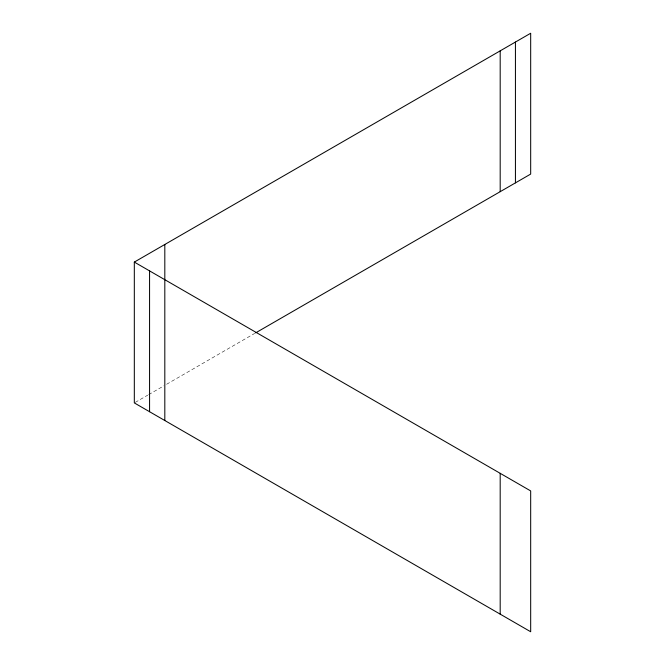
<?xml version="1.0" encoding="UTF-8"?>
<svg xmlns="http://www.w3.org/2000/svg" width="665" height="665" viewBox="0 0 665 665"><rect width="100%" height="100%" fill="white"/><g stroke="black" fill="none" stroke-linecap="round" stroke-linejoin="round"><path stroke-width="0.5" stroke-dasharray="3.33 2.49" d="M135.219 402.392L147.771 395.143M148.669 394.628L163.914 385.825M166.607 384.27L254.72 333.398"/><path stroke-width="1" d="M134.322 262.085L530.678 490.928L530.678 631.75L134.322 402.915L134.322 262.085L530.678 33.25L530.678 174.072L255.626 332.882M515.433 42.053L515.433 182.875M500.188 50.856L500.188 191.678M500.188 473.322L500.188 614.144M164.812 244.487L164.812 420.513M149.567 270.888L149.567 411.718"/></g></svg>
